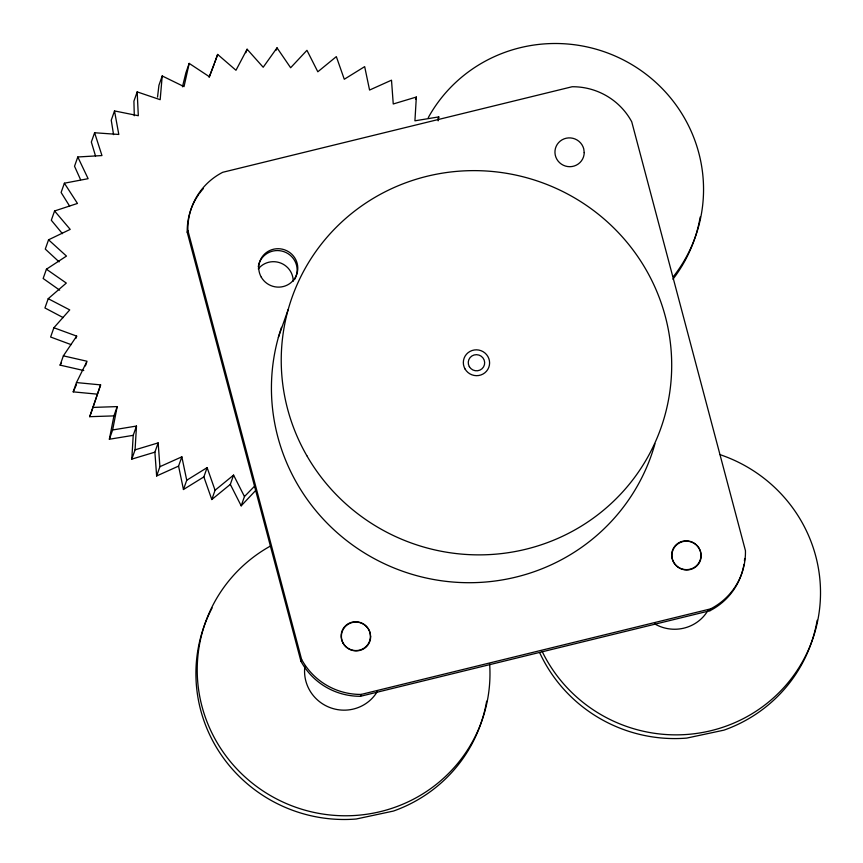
<?xml version="1.0" encoding="UTF-8"?>
<svg xmlns="http://www.w3.org/2000/svg" width="863" height="863" viewBox="0 0 863 863"><rect width="100%" height="100%" fill="white"/><g stroke="black" fill="none" stroke-linecap="round" stroke-linejoin="round"><path stroke-width="1.29" d="M131.802 459.116L135.07 449.839L158.156 442.892L154.887 452.169L131.802 459.116L133.215 435.33L136.483 426.052L112.632 429.968L109.364 439.245L133.215 435.33M135.07 449.839L136.483 426.052M182.46 86.807L185.923 72.675L189.191 63.398L209.429 76.764L217.649 54.434L235.977 70.27L247.098 49.223L263.193 67.249L277.034 47.843L290.637 67.746L306.948 50.324L317.821 71.78L336.333 56.624L344.283 79.256L364.671 66.634L369.569 90.054L391.5 80.183L393.248 103.981L416.344 97.034L414.92 120.82L438.771 116.904L438.145 120.831M157.53 97.066L158.943 85.232L162.212 75.955L184.024 86.624L189.191 63.398M162.212 75.955L160.173 99.687L137.174 91.888L133.916 101.165L134.294 115.739M109.364 439.245L113.927 415.89L117.195 406.602L92.988 407.412L89.72 416.689L113.927 415.89M112.632 429.968L117.195 406.602M89.72 416.689L100.615 384.887L76.473 382.568L73.204 391.856L97.346 394.164M92.988 407.412L100.615 384.887M209.062 77.249L214.38 63.722M137.174 91.888L138.317 115.718L114.509 110.928L118.803 134.455L94.606 132.751L101.963 155.567L77.799 156.98L88.112 178.684L64.38 183.204L77.465 203.441L54.574 210.971L51.305 220.248L62.427 233.679M64.38 183.204L61.111 192.481L69.612 206.106M54.574 210.971L70.205 229.385L48.555 239.806L45.286 249.083L59.105 261.867M77.799 156.98L74.531 166.257L80.55 179.655M48.555 239.806L66.473 256.084L46.419 269.213L43.15 278.49L59.655 290.151M94.606 132.751L91.338 142.028L95.545 156.063M46.419 269.213L66.311 283.075L48.209 298.695L44.941 307.972L63.182 317.606M114.509 110.928L111.251 120.205L113.56 134.628M48.209 298.695L69.73 309.903L53.884 327.746L50.615 337.023L71.111 344.628M83.765 370.529L60.097 365.135L63.366 355.858L76.678 336.117L53.884 327.746M75.868 338.436L76.678 336.117M85.405 365.89L86.624 362.406M214.79 62.557L217.649 54.434M245.869 52.708L247.098 49.223M187.228 232.32L187.875 230.464A66.041 64.693 19.4 0 1 222.74 172.287L572.158 86.742A66.041 64.693 19.4 0 1 631.738 121.802L745.449 550.702A66.041 64.693 19.4 0 1 710.583 608.879L709.936 610.734L360.507 696.279A66.041 64.693 19.4 0 1 300.928 661.22L187.228 232.32A66.041 64.693 19.4 0 1 198.824 194.283M276.214 50.162L277.034 47.843M159.903 466.689L181.834 456.829L178.565 466.106L156.645 475.966L159.903 466.689L158.156 442.892M186.732 480.238L207.12 467.627L203.862 476.905L183.463 489.515L186.732 480.238L181.834 456.829M203.862 476.905L211.802 499.526L215.07 490.249L233.582 475.103L244.456 496.549L241.187 505.826L230.324 484.38L233.582 475.103M278.371 337.39L288.177 309.547M415.524 99.353L416.344 97.034M437.951 119.223L438.771 116.904M300.928 661.22L301.586 659.364L187.875 230.464M360.507 696.279L361.166 694.424L710.583 608.879M76.473 382.568L87.034 361.252L63.366 355.858M73.204 391.856L76.483 384.628M60.097 365.135L61.5 362.902M254.65 486.106L244.456 496.549M255.75 490.4L241.187 505.826M230.324 484.38L211.802 499.526M215.07 490.249L207.12 467.627M183.463 489.515L178.565 466.106M156.645 475.966L154.887 452.169M199.526 193.312A66.041 64.693 19.4 0 1 203.269 188.684M743.949 564.413A66.041 64.693 19.4 0 1 709.936 610.734M744.65 558.501A66.041 64.693 19.4 0 1 744.435 560.874M258.264 266.904A19.569 19.169 19.4 0 1 283.992 251.694A19.569 19.169 19.4 0 1 294.456 279.688M361.166 694.424A66.041 64.693 19.4 0 1 301.586 659.364M654.952 443.776A195.674 191.683 19.4 0 1 409.893 573.668A195.674 191.683 19.4 0 1 281.489 327.347M258.264 268.922A19.569 19.169 19.4 0 1 293.215 281.262M707.93 610.497A39.137 38.339 19.4 0 1 654.575 623.83M817.175 620.26A146.71 143.711 19.4 0 1 723.971 730.141L686.732 738.092A146.71 143.711 19.4 0 1 539.709 652.741M720.206 454.704A146.71 143.711 19.4 0 1 783.992 687.412A146.71 143.711 19.4 0 1 542.137 651.403M377.39 691.425A39.137 38.339 19.4 0 1 331.014 707.951A39.137 38.339 19.4 0 1 304.887 666.214M486.646 701.177A146.71 143.711 19.4 0 1 393.442 811.058L356.203 819.009A146.71 143.711 19.4 0 1 221.111 754.704A146.71 143.711 19.4 0 1 212.115 607.94M489.645 663.906A146.71 143.711 19.4 0 1 375.276 812.763A146.71 143.711 19.4 0 1 207.066 721.943A146.71 143.711 19.4 0 1 270.906 545.794M428.264 117.659A146.71 143.711 19.4 0 1 636.57 67.551A146.71 143.711 19.4 0 1 673.42 276.548M700.206 216.98A146.71 143.711 19.4 0 1 672.935 279.202M701.188 555.837L700.713 552.093A14.671 14.38 19.4 0 0 677.207 544.359A14.671 14.38 19.4 0 0 680.281 568.512A14.671 14.38 19.4 0 0 701.188 555.837M584.219 152.557L583.744 148.824A14.671 14.38 19.4 0 0 560.238 141.079A14.671 14.38 19.4 0 0 563.312 165.232A14.671 14.38 19.4 0 0 584.219 152.557M370.659 636.754L370.184 633.021A14.671 14.38 19.4 0 0 346.667 625.276A14.671 14.38 19.4 0 0 349.752 649.429A14.671 14.38 19.4 0 0 370.659 636.754M343.053 643.14A14.671 14.38 19.4 0 0 368.415 643.604A14.671 14.38 19.4 0 0 355.858 621.759A14.671 14.38 19.4 0 0 343.053 643.14M673.582 562.212A14.671 14.38 19.4 0 0 698.944 562.687A14.671 14.38 19.4 0 0 686.398 540.842A14.671 14.38 19.4 0 0 673.582 562.212M306.818 455.675A195.674 191.683 19.4 0 0 644.974 461.91A195.674 191.683 19.4 0 0 477.595 170.658A195.674 191.683 19.4 0 0 306.818 455.675M261.295 277.206A19.569 19.169 19.4 0 0 295.114 277.832A19.569 19.169 19.4 0 0 278.371 248.706A19.569 19.169 19.4 0 0 261.295 277.206M469.332 366.656A8.231 8.058 19.4 0 0 483.55 366.915A8.231 8.058 19.4 0 0 476.516 354.671A8.231 8.058 19.4 0 0 469.332 366.656M465.049 368.997A13.161 12.891 19.4 0 0 487.8 369.418A13.161 12.891 19.4 0 0 476.538 349.828A13.161 12.891 19.4 0 0 465.049 368.997"/></g></svg>
